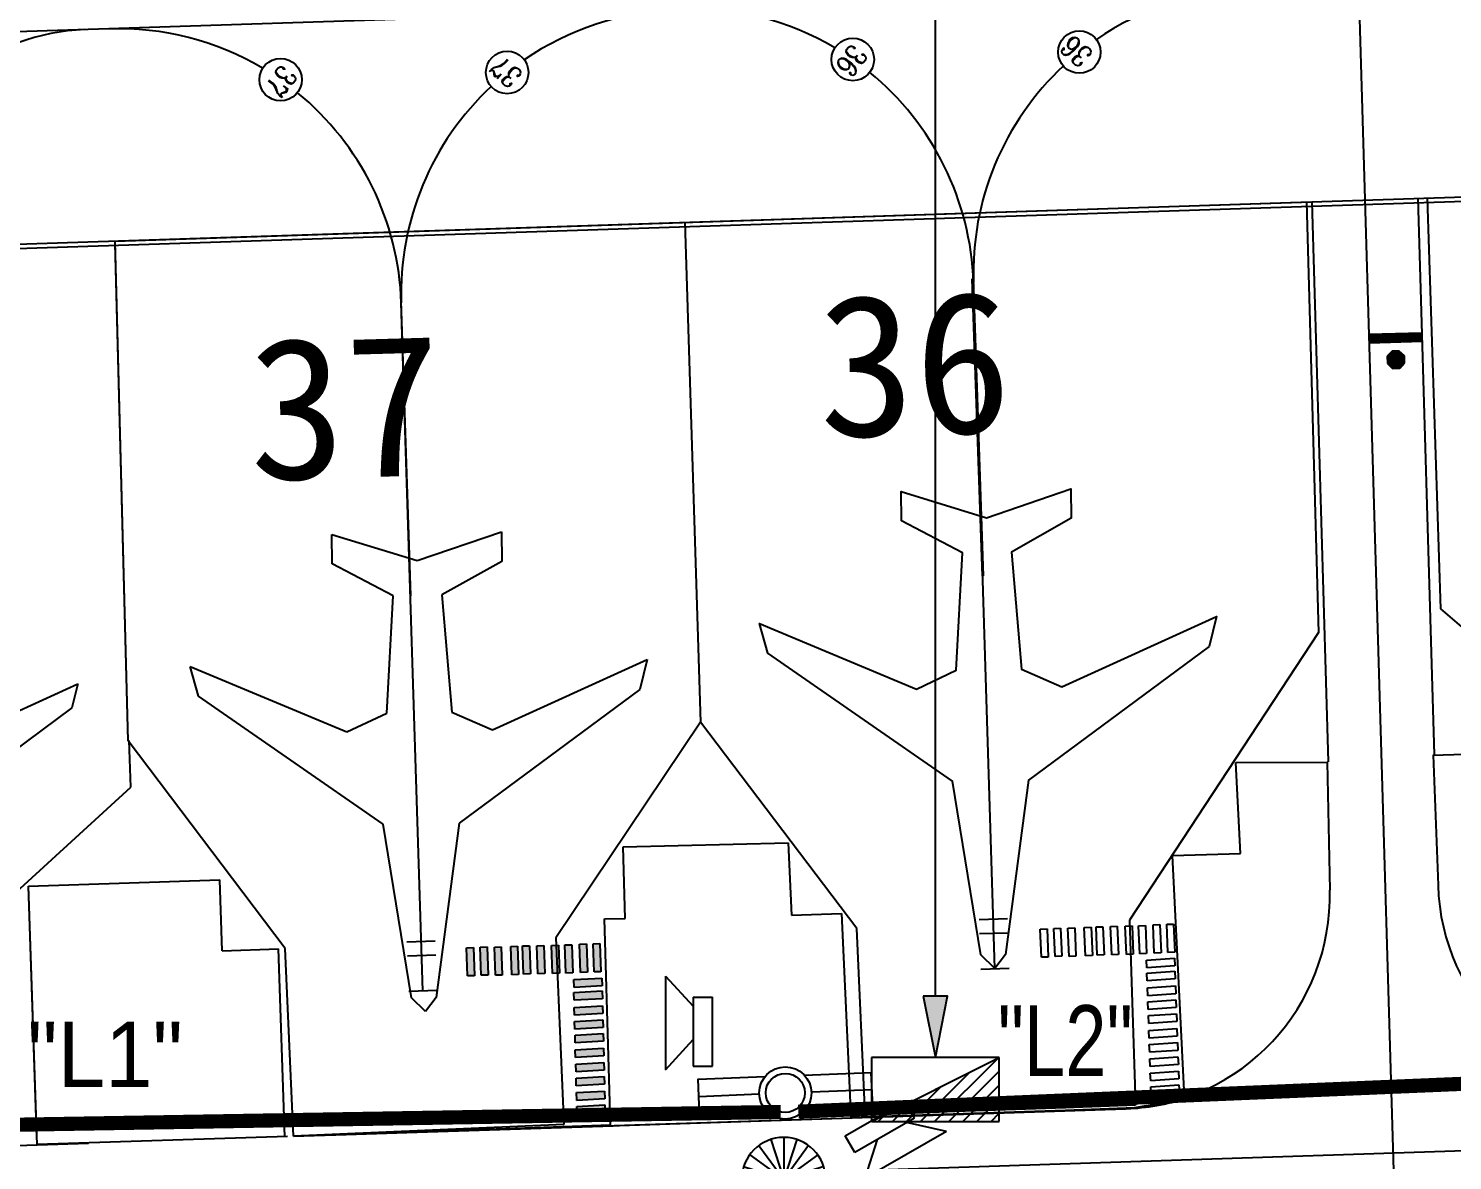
# Model space of a CAD drawing. Extents: x 71210 to 87171, y -11349 to 219.
# Drawn here: x 75460 to 76465, y -4717 to -3918 of the extents above; entities that cross this region are included whole.
import ezdxf

# ---------------------------------------------------------------- set-up
doc = ezdxf.new("R2010")
doc.units = 0
doc.linetypes.add('HIDDEN', pattern=[9.525, 6.35, -3.175])
for name, color, linetype in [('L-燈具圖', 7, 'Continuous'), ('建築', 7, 'Continuous'), ('文字', 6, 'Continuous'), ('既設管線', 1, 'HIDDEN'), ('電氣設備', 161, 'Continuous')]:
    doc.layers.add(name, color=color, linetype=linetype)
doc.styles.add('AE', font='romans.shx', dxfattribs={"bigfont": 'chineset.shx'})
doc.styles.add('TC_T1', font='romanc.shx', dxfattribs={"width": 0.8, "bigfont": '@chineset.shx'})
doc.styles.add('新細明體', font='')
doc.styles.add('細明體', font='')
doc.styles.get('新細明體').set_extended_font_data('新細明體')
doc.styles.get('細明體').set_extended_font_data('細明體')

# ---------------------------------------------------------------- blocks, each defined once
blk = doc.blocks.new('GN02D2D')
at = {"color": 0, "linetype": 'ByBlock'}
for p, q in [((-300, 0), (300, 300)), ((-300, 300), (-300, 0)), ((300, 300), (-300, 300)), ((-3.4, 0), (293.2, 296.6)), ((300, 0), (300, 300)), ((-69.7, 0), (160.6, 230.3)), ((62.9, 0), (300, 237.1)), ((-136, 0), (28, 164)), ((129.2, 0), (300, 170.8)), ((-202.3, 0), (-104.6, 97.7)), ((195.5, 0), (300, 104.5)), ((-300, 0), (300, 0)), ((-268.6, 0), (-237.1, 31.4)), ((261.8, 0), (300, 38.2))]:
    blk.add_line(p, q, dxfattribs=at)
blk.add_point((0, 150), dxfattribs=at)
at = {"color": 0, "linetype": 'ByBlock', "style": 'AE', "flags": 1}
blk.add_attdef('KENCAD', (0, 0), '', height=1, dxfattribs=at)
blk = doc.blocks.new('L-10M高桅桿A')
at = {"layer": 'L-燈具圖', "color": 3}
for p, q in [((-6.1, 0), (-1.84, 0)), ((1.84, 0), (6.1, 0))]:
    blk.add_line(p, q, dxfattribs=at)
at = {"layer": 'L-燈具圖', "color": 3, "elevation": 0}
for points in [[(-1.39, -1.21), (-6.1, -1.21), (-6.1, 1.21), (-1.39, 1.21)], [(1.39, 1.21), (6.1, 1.21), (6.1, -1.21), (1.39, -1.21)]]:
    blk.add_lwpolyline(points, dxfattribs=at)
at = {"layer": 'L-燈具圖', "color": 3}
for radius in [1.84, 1.38]:
    blk.add_circle((0, 0), radius, dxfattribs=at)
blk = doc.blocks.new('L-防水號角喇叭')
at = {"layer": 'L-燈具圖', "color": 6, "ltscale": 1000}
for p, q in [((-19.4, 39.2), (0, 17.9)), ((-19.4, 39.2), (-19.4, -27.1)), ((0, 24.3), (0, -24.3)), ((0, 24.3), (13.6, 24.3)), ((13.6, -24.3), (13.6, 24.3)), ((-19.4, -27.1), (0, -5.7)), ((0, -24.3), (13.6, -24.3))]:
    blk.add_line(p, q, dxfattribs=at)
blk = doc.blocks.new('L-雷雨警示燈')
at = {"layer": 'L-燈具圖', "color": 87, "ltscale": 1000}
for p in [(-17.5, 24), (-9.2, 28.3), (0, 29.7), (9.2, 28.3), (17.5, 24), (-24, 17.5), (24, 17.5), (-28.3, 9.2), (-17.5, -24), (-9.2, -28.3), (28.3, 9.2), (0, -29.7), (9.2, -28.3), (28.3, -9.2), (-29.7, 0), (-28.3, -9.2), (-24, -17.5), (17.5, -24), (24, -17.5), (29.7, 0)]:
    blk.add_line(p, (0, 0), dxfattribs=at)
blk.add_circle((0, 0), 29.7, dxfattribs=at)

msp = doc.modelspace()

# ---------------------------------------------------------------- hatches: boundary and pattern name
at = {"layer": '建築', "ltscale": 1000}
h = msp.add_hatch(color=256, dxfattribs=at)
h.paths.add_polyline_path([(76452.1, -4038.1), (76452.1, -4038), (76447.1, -4038.2), (76447.1, -4038.2)])
h.paths.add_polyline_path([(76452.1, -4038.1), (76452.1, -4038.1), (76447.1, -4038.2), (76447.1, -4038.3)])
h = msp.add_hatch(color=256, dxfattribs=at)
h.paths.add_polyline_path([(76464.1, -4037.7), (76464.1, -4037.6), (76459.1, -4037.8), (76459.1, -4037.8)])
h.paths.add_polyline_path([(76464.1, -4037.7), (76464.1, -4037.7), (76459.1, -4037.8), (76459.1, -4037.9)])
h = msp.add_hatch(color=256, dxfattribs=at)
h.dxf.hatch_style = 1
h.paths.add_polyline_path([(76422.5, -4158.3), (76427.5, -4158.1), (76430.9, -4154.5), (76430.8, -4149.5), (76427.1, -4146.1), (76422.2, -4146.2), (76418.7, -4149.8), (76418.9, -4154.8)])
h = msp.add_hatch(color=256, dxfattribs=at)
h.paths.add_polyline_path([(75769.7, -4587), (75774.5, -4586.9), (75773.8, -4567), (75769, -4567.2)])
h.paths.add_polyline_path([(75779.3, -4586.6), (75784.1, -4586.4), (75783.4, -4566.5), (75778.6, -4566.7)])
h.paths.add_polyline_path([(75789.3, -4586.6), (75794.1, -4586.4), (75793.4, -4566.5), (75788.6, -4566.7)])
h.paths.add_polyline_path([(75800.9, -4586.2), (75805.7, -4586), (75805, -4566.1), (75800.2, -4566.3)])
h.paths.add_polyline_path([(75813.3, -4565.8), (75808.5, -4565.9), (75809.2, -4585.8), (75814, -4585.6)])
h.paths.add_polyline_path([(75823.4, -4565.5), (75818.6, -4565.7), (75819.3, -4585.6), (75824.1, -4585.4)])
h.paths.add_polyline_path([(75829.7, -4585.4), (75833, -4585.3), (75832.1, -4565.4), (75829, -4565.5)])
h.paths.add_polyline_path([(75839.1, -4585.1), (75843.9, -4584.9), (75843.2, -4565), (75838.4, -4565.2)])
h.paths.add_polyline_path([(75849.4, -4584.6), (75854.2, -4584.4), (75853.5, -4564.5), (75848.7, -4564.7)])
h.paths.add_polyline_path([(75859, -4584.2), (75863.8, -4584.1), (75863.1, -4564.2), (75858.3, -4564.3)])
h.paths.add_polyline_path([(75844.6, -4589.6), (75844.8, -4595.1), (75864.6, -4594), (75864.4, -4588.5)])
h.paths.add_polyline_path([(75864.8, -4603.1), (75864.6, -4597.6), (75844.7, -4598.8), (75844.9, -4604.2)])
h.paths.add_polyline_path([(75865, -4613.5), (75864.8, -4608.1), (75845, -4609.2), (75845.2, -4614.7)])
h.paths.add_polyline_path([(75865.3, -4623.4), (75865.1, -4617.9), (75845.2, -4619.1), (75845.4, -4624.5)])
h.paths.add_polyline_path([(75845.5, -4628.8), (75845.7, -4634.2), (75865.5, -4633.1), (75865.3, -4627.6)])
h.paths.add_polyline_path([(75845.7, -4639.2), (75845.9, -4644.6), (75865.8, -4643.5), (75865.6, -4638)])
h.paths.add_polyline_path([(75846, -4649.2), (75846.2, -4654.7), (75866, -4653.5), (75865.8, -4648.1)])
h.paths.add_polyline_path([(75866.2, -4663.5), (75866, -4658.1), (75846.2, -4659.2), (75846.4, -4664.7)])
h.paths.add_polyline_path([(75846.5, -4669.4), (75846.7, -4674.9), (75866.5, -4673.7), (75866.3, -4668.3)])
h.paths.add_polyline_path([(75866.7, -4683.4), (75866.5, -4678), (75846.7, -4679.1), (75846.9, -4684.6)])
at = {"layer": '文字'}
h = msp.add_hatch(color=256, dxfattribs=at)
h.dxf.hatch_style = 1
h.paths.add_polyline_path([(76108.3, -4601.4), (76099.8, -4601.4), (76099.8, -4644.7)])
h.paths.add_polyline_path([(76099.8, -4601.4), (76091.3, -4601.4), (76099.8, -4644.7)])

# ---------------------------------------------------------------- linework, layer by layer
at = {"elevation": -12.7}
msp.add_lwpolyline([(76141.8, -4581.9), (76132, -4572.2), (76111.9, -4449.7), (75981.5, -4359.3), (75975.6, -4338.4), (76086.4, -4384.6), (76114.5, -4371.2), (76118.9, -4288.4), (76076, -4266), (76075.7, -4245.2), (76135.8, -4263.7), (76195.4, -4243.3), (76195.7, -4264.1), (76153.5, -4287.9), (76160.5, -4370.5), (76189, -4383), (76298.3, -4333.4), (76293, -4354.5), (76165.5, -4448.9), (76149.2, -4571.9)], close=True, dxfattribs=at)
at = {"layer": '建築', "ltscale": 1000}
for p, q in [((76375.4, -3103.2, -12.7), (76447, -5541.1, -12.7)), ((75151.7, -3930.5, -12.7), (78981.4, -3804.8, -12.7)), ((75166.8, -4080.1, -12.7), (78931.8, -3956.5, -12.7)), ((75166.9, -4083.1, -12.7), (78931.9, -3959.5, -12.7)), ((76440.4, -4038.3, -12.7), (76451.9, -4431.1, -12.7)), ((76456.6, -4328.1, -12.7), (76447.1, -4038.1, -12.7)), ((75520.9, -4068.6, -12.7), (76364.7, -4040.9, -12.7)), ((76361.8, -4041.1, -12.7), (76370.1, -4344.8, -12.7)), ((76365.4, -4040.8, -12.7), (76377, -4436, -12.7)), ((75922.9, -4055.4, -12.7), (75934, -4408, -12.7)), ((75530.1, -4421.2, -12.7), (75520.9, -4068.6, -12.7)), ((75530.1, -4421.2, -12.7), (75520.9, -4070.2, -12.7)), ((75530.1, -4421.2, -12.7), (75520.9, -4070.2, -12.7)), ((75530.1, -4421.2, -12.7), (75520.9, -4070.2, -12.7)), ((76133, -4304.9, -12.7), (76125.8, -4095.1, -12.7)), ((76133.7, -4304.7, -12.7), (76126.6, -4095, -12.7)), ((76141.8, -4581.9, -12.7), (76126.6, -4095, -12.7)), ((75729.6, -4318.9, -12.7), (75722.9, -4110.6, -12.7)), ((75738.1, -4597.5, -12.7), (75722.9, -4112, -12.7)), ((76443.2, -4133.4, -12.7), (76405.7, -4134.5, -12.7)), ((76443.2, -4133.9, -12.7), (76405.7, -4135, -12.7)), ((76443.2, -4134.4, -12.7), (76405.7, -4135.5, -12.7)), ((76443.2, -4134.9, -12.7), (76405.7, -4136, -12.7)), ((76443.2, -4135.4, -12.7), (76405.8, -4136.5, -12.7)), ((76443.3, -4135.9, -12.7), (76405.8, -4137, -12.7)), ((76443.3, -4136.4, -12.7), (76405.8, -4137.5, -12.7)), ((76443.3, -4136.9, -12.7), (76405.8, -4138, -12.7)), ((76443.3, -4137.4, -12.7), (76405.8, -4138.5, -12.7)), ((76443.3, -4137.9, -12.7), (76405.8, -4139, -12.7)), ((76443.3, -4138.4, -12.7), (76405.8, -4139.5, -12.7)), ((76443.3, -4138.9, -12.7), (76405.9, -4140, -12.7)), ((76443.4, -4139.4, -12.7), (76405.9, -4140.5, -12.7)), ((76422.2, -4146.2, -12.7), (76418.7, -4149.8, -12.7)), ((76418.7, -4149.8, -12.7), (76418.9, -4154.8, -12.7)), ((76427.1, -4146.1, -12.7), (76422.2, -4146.2, -12.7)), ((76430.8, -4149.5, -12.7), (76427.1, -4146.1, -12.7)), ((76430.9, -4154.5, -12.7), (76430.8, -4149.5, -12.7)), ((76418.9, -4154.8, -12.7), (76422.5, -4158.3, -12.7)), ((76422.5, -4158.3, -12.7), (76427.5, -4158.1, -12.7)), ((76427.5, -4158.1, -12.7), (76430.9, -4154.5, -12.7)), ((75674.1, -4296.3, -12.7), (75673.8, -4275.5, -12.7)), ((75673.8, -4275.5, -12.7), (75734, -4294, -12.7)), ((75734, -4294, -12.7), (75793.6, -4273.7, -12.7)), ((75793.6, -4273.7, -12.7), (75793.9, -4294.5, -12.7)), ((75717.1, -4318.8, -12.7), (75674.1, -4296.3, -12.7)), ((75793.9, -4294.5, -12.7), (75751.6, -4318.2, -12.7)), ((75712.7, -4401.6, -12.7), (75717.1, -4318.8, -12.7)), ((75729.4, -4319.8, -12.7), (75729.4, -4317.9, -12.7)), ((75751.6, -4318.2, -12.7), (75758.6, -4400.8, -12.7)), ((76638.9, -4485.2, -12.7), (76456.6, -4328.1, -12.7)), ((76638.9, -4485.2, -12.7), (76456.6, -4328.1, -12.7)), ((76370.1, -4344.8, -12.7), (76236.9, -4547.6, -12.7)), ((75579.7, -4389.6, -12.7), (75573.8, -4368.7, -12.7)), ((75573.8, -4368.7, -12.7), (75684.5, -4414.9, -12.7)), ((75787.2, -4413.3, -12.7), (75896.4, -4363.7, -12.7)), ((75896.4, -4363.7, -12.7), (75891.2, -4384.8, -12.7)), ((75407.2, -4420.7, -12.7), (75494.6, -4381, -12.7)), ((75494.6, -4381, -12.7), (75490.4, -4397.9, -12.7)), ((75710, -4480, -12.7), (75579.7, -4389.6, -12.7)), ((75891.2, -4384.8, -12.7), (75763.7, -4479.2, -12.7)), ((75490.4, -4397.9, -12.7), (75388.4, -4473.4, -12.7)), ((75684.5, -4414.9, -12.7), (75712.7, -4401.6, -12.7)), ((75758.6, -4400.8, -12.7), (75787.2, -4413.3, -12.7)), ((75934, -4408, -12.7), (75831.9, -4560.2, -12.7)), ((76044.4, -4553.6, -12.7), (75934, -4408, -12.7)), ((75640.9, -4567.7, -12.7), (75530.1, -4421.2, -12.7)), ((75530.1, -4421.2, -12.7), (75530.1, -4421.2, -12.7)), ((75532, -4453.8, -12.7), (75530.9, -4421, -12.7)), ((76450.9, -4431.3, -12.7), (76567, -4427.5, -12.7)), ((76450.9, -4431.3, -12.7), (76567, -4427.5, -12.7)), ((76451.2, -4431.3, -12.7), (76454.6, -4523.1, -12.7)), ((76311.9, -4436.5, -12.7), (76376.3, -4436.3, -12.7)), ((76315.1, -4500.6, -12.7), (76311.9, -4436.5, -12.7)), ((76376.3, -4436.2, -12.7), (76378.2, -4526.6, -12.7)), ((76376.3, -4436.3, -12.7), (76376.3, -4436.3, -12.7)), ((75430.2, -4546.7, -12.7), (75532, -4453.8, -12.7)), ((75730.1, -4602.5, -12.7), (75710, -4480, -12.7)), ((75763.7, -4479.2, -12.7), (75747.4, -4602.3, -12.7)), ((75879.5, -4496, -12.7), (75995.9, -4493.2, -12.7)), ((75880.9, -4546.5, -12.7), (75879.5, -4496, -12.7)), ((75995.9, -4493.2, -12.7), (75998.3, -4544.2, -12.7)), ((76267.2, -4502.1, -12.7), (76315.1, -4500.6, -12.7)), ((76275.6, -4672.6, -12.7), (76267.2, -4502.1, -12.7)), ((75459.8, -4523.7, -12.7), (75594.7, -4519.3, -12.7)), ((75596.4, -4569.3, -12.7), (75594.7, -4519.3, -12.7)), ((75465.6, -4701.2, -12.7), (75459.8, -4523.7, -12.7)), ((75465.8, -4706.3, -12.7), (75459.8, -4523.7, -12.7)), ((75866.3, -4546.8, -12.7), (75880.9, -4546.5, -12.7)), ((75870.6, -4692.2, -12.7), (75866.3, -4546.8, -12.7)), ((75998.3, -4544.2, -12.7), (76033.6, -4542.9, -12.7)), ((76033.6, -4542.9, -12.7), (76040.1, -4686.8, -12.7)), ((76130.7, -4547.2, -12.7), (76150.7, -4546.6, -12.7)), ((76213.3, -4552.5, -12.7), (76218.1, -4552.3, -12.7)), ((76214.1, -4572.4, -12.7), (76213.3, -4552.5, -12.7)), ((76218.1, -4552.3, -12.7), (76218.9, -4572.2, -12.7)), ((76223.4, -4552.2, -12.7), (76228.2, -4552, -12.7)), ((76224.3, -4572.1, -12.7), (76223.4, -4552.2, -12.7)), ((76228.2, -4552, -12.7), (76229.1, -4571.9, -12.7)), ((76233.8, -4552, -12.7), (76238.6, -4551.7, -12.7)), ((76234.6, -4571.8, -12.7), (76233.8, -4552, -12.7)), ((76236.9, -4547.6, -12.7), (76241.1, -4678.3, -12.7)), ((76238.6, -4551.7, -12.7), (76239.4, -4571.6, -12.7)), ((76243.2, -4551.6, -12.7), (76248, -4551.4, -12.7)), ((76244, -4571.4, -12.7), (76243.2, -4551.6, -12.7)), ((76248, -4551.4, -12.7), (76248.8, -4571.2, -12.7)), ((76253.5, -4551, -12.7), (76258.3, -4550.8, -12.7)), ((76254.3, -4570.9, -12.7), (76253.5, -4551, -12.7)), ((76258.3, -4550.8, -12.7), (76259.1, -4570.7, -12.7)), ((76263.1, -4550.6, -12.7), (76267.9, -4550.4, -12.7)), ((76263.9, -4570.4, -12.7), (76263.1, -4550.6, -12.7)), ((76267.9, -4550.4, -12.7), (76268.7, -4570.2, -12.7)), ((75726.9, -4562.9, -12.7), (75746.9, -4562.2, -12.7)), ((75726.9, -4562.9, -12.7), (75746.9, -4562.2, -12.7)), ((75726.9, -4562.9, -12.7), (75746.9, -4562.2, -12.7)), ((75726.9, -4562.9, -12.7), (75746.9, -4562.2, -12.7)), ((75831.9, -4560.2, -12.7), (75837.6, -4691.9, -12.7)), ((76050.2, -4684.9, -12.7), (76044.4, -4553.6, -12.7)), ((76131, -4557.2, -12.7), (76151, -4556.6, -12.7)), ((76173.8, -4554, -12.7), (76178.6, -4553.8, -12.7)), ((76174.6, -4573.9, -12.7), (76173.8, -4554, -12.7)), ((76178.6, -4553.8, -12.7), (76179.4, -4573.7, -12.7)), ((76183.4, -4553.5, -12.7), (76188.2, -4553.3, -12.7)), ((76184.3, -4573.4, -12.7), (76183.4, -4553.5, -12.7)), ((76188.2, -4553.3, -12.7), (76189.1, -4573.2, -12.7)), ((76193.4, -4553.4, -12.7), (76198.2, -4553.2, -12.7)), ((76194.2, -4573.3, -12.7), (76193.4, -4553.4, -12.7)), ((76198.2, -4553.2, -12.7), (76199, -4573.1, -12.7)), ((76204.9, -4552.9, -12.7), (76209.7, -4552.7, -12.7)), ((76205.8, -4572.8, -12.7), (76204.9, -4552.9, -12.7)), ((76209.7, -4552.7, -12.7), (76210.6, -4572.6, -12.7)), ((75596.4, -4569.3, -12.7), (75636.3, -4568, -12.7)), ((75640.7, -4700.6, -12.7), (75636.3, -4568, -12.7)), ((75646.7, -4700.1, -12.7), (75640.9, -4567.7, -12.7)), ((75727.3, -4572.9, -12.7), (75747.3, -4572.2, -12.7)), ((75727.3, -4572.9, -12.7), (75747.3, -4572.2, -12.7)), ((75727.3, -4572.9, -12.7), (75747.3, -4572.2, -12.7)), ((75727.3, -4572.9, -12.7), (75747.3, -4572.2, -12.7)), ((75769, -4567.2, -12.7), (75773.8, -4567, -12.7)), ((75769, -4567.2, -12.7), (75773.8, -4567, -12.7)), ((75769, -4567.2, -12.7), (75773.8, -4567, -12.7)), ((75769, -4567.2, -12.7), (75773.8, -4567, -12.7)), ((75769.7, -4587, -12.7), (75769, -4567.2, -12.7)), ((75769.7, -4587, -12.7), (75769, -4567.2, -12.7)), ((75769.7, -4587, -12.7), (75769, -4567.2, -12.7)), ((75769.7, -4587, -12.7), (75769, -4567.2, -12.7)), ((75773.8, -4567, -12.7), (75774.5, -4586.9, -12.7)), ((75773.8, -4567, -12.7), (75774.5, -4586.9, -12.7)), ((75773.8, -4567, -12.7), (75774.5, -4586.9, -12.7)), ((75773.8, -4567, -12.7), (75774.5, -4586.9, -12.7)), ((75778.6, -4566.7, -12.7), (75783.4, -4566.5, -12.7)), ((75778.6, -4566.7, -12.7), (75783.4, -4566.5, -12.7)), ((75778.6, -4566.7, -12.7), (75783.4, -4566.5, -12.7)), ((75778.6, -4566.7, -12.7), (75783.4, -4566.5, -12.7)), ((75779.3, -4586.6, -12.7), (75778.6, -4566.7, -12.7)), ((75779.3, -4586.6, -12.7), (75778.6, -4566.7, -12.7)), ((75779.3, -4586.6, -12.7), (75778.6, -4566.7, -12.7)), ((75779.3, -4586.6, -12.7), (75778.6, -4566.7, -12.7)), ((75783.4, -4566.5, -12.7), (75784.1, -4586.4, -12.7)), ((75783.4, -4566.5, -12.7), (75784.1, -4586.4, -12.7)), ((75783.4, -4566.5, -12.7), (75784.1, -4586.4, -12.7)), ((75783.4, -4566.5, -12.7), (75784.1, -4586.4, -12.7)), ((75788.6, -4566.7, -12.7), (75793.4, -4566.5, -12.7)), ((75788.6, -4566.7, -12.7), (75793.4, -4566.5, -12.7)), ((75788.6, -4566.7, -12.7), (75793.4, -4566.5, -12.7)), ((75788.6, -4566.7, -12.7), (75793.4, -4566.5, -12.7)), ((75789.3, -4586.6, -12.7), (75788.6, -4566.7, -12.7)), ((75789.3, -4586.6, -12.7), (75788.6, -4566.7, -12.7)), ((75789.3, -4586.6, -12.7), (75788.6, -4566.7, -12.7)), ((75789.3, -4586.6, -12.7), (75788.6, -4566.7, -12.7)), ((75793.4, -4566.5, -12.7), (75794.1, -4586.4, -12.7)), ((75793.4, -4566.5, -12.7), (75794.1, -4586.4, -12.7)), ((75793.4, -4566.5, -12.7), (75794.1, -4586.4, -12.7)), ((75793.4, -4566.5, -12.7), (75794.1, -4586.4, -12.7)), ((75800.2, -4566.3, -12.7), (75805, -4566.1, -12.7)), ((75800.2, -4566.3, -12.7), (75805, -4566.1, -12.7)), ((75800.2, -4566.3, -12.7), (75805, -4566.1, -12.7)), ((75800.2, -4566.3, -12.7), (75805, -4566.1, -12.7)), ((75800.9, -4586.2, -12.7), (75800.2, -4566.3, -12.7)), ((75800.9, -4586.2, -12.7), (75800.2, -4566.3, -12.7)), ((75800.9, -4586.2, -12.7), (75800.2, -4566.3, -12.7)), ((75800.9, -4586.2, -12.7), (75800.2, -4566.3, -12.7)), ((75805, -4566.1, -12.7), (75805.7, -4586, -12.7)), ((75805, -4566.1, -12.7), (75805.7, -4586, -12.7)), ((75805, -4566.1, -12.7), (75805.7, -4586, -12.7)), ((75805, -4566.1, -12.7), (75805.7, -4586, -12.7)), ((75808.5, -4565.9, -12.7), (75813.3, -4565.8, -12.7)), ((75808.5, -4565.9, -12.7), (75813.3, -4565.8, -12.7)), ((75808.5, -4565.9, -12.7), (75813.3, -4565.8, -12.7)), ((75808.5, -4565.9, -12.7), (75813.3, -4565.8, -12.7)), ((75809.2, -4585.8, -12.7), (75808.5, -4565.9, -12.7)), ((75809.2, -4585.8, -12.7), (75808.5, -4565.9, -12.7)), ((75809.2, -4585.8, -12.7), (75808.5, -4565.9, -12.7)), ((75809.2, -4585.8, -12.7), (75808.5, -4565.9, -12.7)), ((75813.3, -4565.8, -12.7), (75814, -4585.6, -12.7)), ((75813.3, -4565.8, -12.7), (75814, -4585.6, -12.7)), ((75813.3, -4565.8, -12.7), (75814, -4585.6, -12.7)), ((75813.3, -4565.8, -12.7), (75814, -4585.6, -12.7)), ((75818.6, -4565.7, -12.7), (75823.4, -4565.5, -12.7)), ((75818.6, -4565.7, -12.7), (75823.4, -4565.5, -12.7)), ((75818.6, -4565.7, -12.7), (75823.4, -4565.5, -12.7)), ((75818.6, -4565.7, -12.7), (75823.4, -4565.5, -12.7)), ((75819.3, -4585.6, -12.7), (75818.6, -4565.7, -12.7)), ((75819.3, -4585.6, -12.7), (75818.6, -4565.7, -12.7)), ((75819.3, -4585.6, -12.7), (75818.6, -4565.7, -12.7)), ((75819.3, -4585.6, -12.7), (75818.6, -4565.7, -12.7)), ((75823.4, -4565.5, -12.7), (75824.1, -4585.4, -12.7)), ((75823.4, -4565.5, -12.7), (75824.1, -4585.4, -12.7)), ((75823.4, -4565.5, -12.7), (75824.1, -4585.4, -12.7)), ((75823.4, -4565.5, -12.7), (75824.1, -4585.4, -12.7)), ((75829, -4565.5, -12.7), (75833.8, -4565.4, -12.7)), ((75829, -4565.5, -12.7), (75833.8, -4565.4, -12.7)), ((75829, -4565.5, -12.7), (75833.8, -4565.4, -12.7)), ((75829, -4565.5, -12.7), (75833.8, -4565.4, -12.7)), ((75829.7, -4585.4, -12.7), (75829, -4565.5, -12.7)), ((75829.7, -4585.4, -12.7), (75829, -4565.5, -12.7)), ((75829.7, -4585.4, -12.7), (75829, -4565.5, -12.7)), ((75829.7, -4585.4, -12.7), (75829, -4565.5, -12.7)), ((75833.8, -4565.4, -12.7), (75834.5, -4585.2, -12.7)), ((75833.8, -4565.4, -12.7), (75834.5, -4585.2, -12.7)), ((75833.8, -4565.4, -12.7), (75834.5, -4585.2, -12.7)), ((75833.8, -4565.4, -12.7), (75834.5, -4585.2, -12.7)), ((75838.4, -4565.2, -12.7), (75843.2, -4565, -12.7)), ((75838.4, -4565.2, -12.7), (75843.2, -4565, -12.7)), ((75838.4, -4565.2, -12.7), (75843.2, -4565, -12.7)), ((75838.4, -4565.2, -12.7), (75843.2, -4565, -12.7)), ((75839.1, -4585.1, -12.7), (75838.4, -4565.2, -12.7)), ((75839.1, -4585.1, -12.7), (75838.4, -4565.2, -12.7)), ((75839.1, -4585.1, -12.7), (75838.4, -4565.2, -12.7)), ((75839.1, -4585.1, -12.7), (75838.4, -4565.2, -12.7)), ((75843.2, -4565, -12.7), (75843.9, -4584.9, -12.7)), ((75843.2, -4565, -12.7), (75843.9, -4584.9, -12.7)), ((75843.2, -4565, -12.7), (75843.9, -4584.9, -12.7)), ((75843.2, -4565, -12.7), (75843.9, -4584.9, -12.7)), ((75848.7, -4564.7, -12.7), (75853.5, -4564.5, -12.7)), ((75848.7, -4564.7, -12.7), (75853.5, -4564.5, -12.7)), ((75848.7, -4564.7, -12.7), (75853.5, -4564.5, -12.7)), ((75848.7, -4564.7, -12.7), (75853.5, -4564.5, -12.7)), ((75849.4, -4584.6, -12.7), (75848.7, -4564.7, -12.7)), ((75849.4, -4584.6, -12.7), (75848.7, -4564.7, -12.7)), ((75849.4, -4584.6, -12.7), (75848.7, -4564.7, -12.7)), ((75849.4, -4584.6, -12.7), (75848.7, -4564.7, -12.7)), ((75853.5, -4564.5, -12.7), (75854.2, -4584.4, -12.7)), ((75853.5, -4564.5, -12.7), (75854.2, -4584.4, -12.7)), ((75853.5, -4564.5, -12.7), (75854.2, -4584.4, -12.7)), ((75853.5, -4564.5, -12.7), (75854.2, -4584.4, -12.7)), ((75858.3, -4564.3, -12.7), (75863.1, -4564.2, -12.7)), ((75858.3, -4564.3, -12.7), (75863.1, -4564.2, -12.7)), ((75858.3, -4564.3, -12.7), (75863.1, -4564.2, -12.7)), ((75858.3, -4564.3, -12.7), (75863.1, -4564.2, -12.7)), ((75859, -4584.2, -12.7), (75858.3, -4564.3, -12.7)), ((75859, -4584.2, -12.7), (75858.3, -4564.3, -12.7)), ((75859, -4584.2, -12.7), (75858.3, -4564.3, -12.7)), ((75859, -4584.2, -12.7), (75858.3, -4564.3, -12.7)), ((75863.1, -4564.2, -12.7), (75863.8, -4584.1, -12.7)), ((75863.1, -4564.2, -12.7), (75863.8, -4584.1, -12.7)), ((75863.1, -4564.2, -12.7), (75863.8, -4584.1, -12.7)), ((75863.1, -4564.2, -12.7), (75863.8, -4584.1, -12.7)), ((76210.6, -4572.6, -12.7), (76205.8, -4572.8, -12.7)), ((76218.9, -4572.2, -12.7), (76214.1, -4572.4, -12.7)), ((76229.1, -4571.9, -12.7), (76224.3, -4572.1, -12.7)), ((76239.4, -4571.6, -12.7), (76234.6, -4571.8, -12.7)), ((76248.8, -4571.2, -12.7), (76244, -4571.4, -12.7)), ((76259.1, -4570.7, -12.7), (76254.3, -4570.9, -12.7)), ((76268.7, -4570.2, -12.7), (76263.9, -4570.4, -12.7)), ((76131.8, -4582.2, -12.7), (76151.8, -4581.6, -12.7)), ((76179.4, -4573.7, -12.7), (76174.6, -4573.9, -12.7)), ((76189.1, -4573.2, -12.7), (76184.3, -4573.4, -12.7)), ((76199, -4573.1, -12.7), (76194.2, -4573.3, -12.7)), ((76248.8, -4575.9, -12.7), (76268.6, -4574.6, -12.7)), ((76249, -4581.4, -12.7), (76248.8, -4575.9, -12.7)), ((76268.9, -4580, -12.7), (76249, -4581.4, -12.7)), ((76268.6, -4574.6, -12.7), (76268.9, -4580, -12.7)), ((75774.5, -4586.9, -12.7), (75769.7, -4587, -12.7)), ((75774.5, -4586.9, -12.7), (75769.7, -4587, -12.7)), ((75774.5, -4586.9, -12.7), (75769.7, -4587, -12.7)), ((75774.5, -4586.9, -12.7), (75769.7, -4587, -12.7)), ((75784.1, -4586.4, -12.7), (75779.3, -4586.6, -12.7)), ((75784.1, -4586.4, -12.7), (75779.3, -4586.6, -12.7)), ((75784.1, -4586.4, -12.7), (75779.3, -4586.6, -12.7)), ((75784.1, -4586.4, -12.7), (75779.3, -4586.6, -12.7)), ((75794.1, -4586.4, -12.7), (75789.3, -4586.6, -12.7)), ((75794.1, -4586.4, -12.7), (75789.3, -4586.6, -12.7)), ((75794.1, -4586.4, -12.7), (75789.3, -4586.6, -12.7)), ((75794.1, -4586.4, -12.7), (75789.3, -4586.6, -12.7)), ((75805.7, -4586, -12.7), (75800.9, -4586.2, -12.7)), ((75805.7, -4586, -12.7), (75800.9, -4586.2, -12.7)), ((75805.7, -4586, -12.7), (75800.9, -4586.2, -12.7)), ((75805.7, -4586, -12.7), (75800.9, -4586.2, -12.7)), ((75814, -4585.6, -12.7), (75809.2, -4585.8, -12.7)), ((75814, -4585.6, -12.7), (75809.2, -4585.8, -12.7)), ((75814, -4585.6, -12.7), (75809.2, -4585.8, -12.7)), ((75814, -4585.6, -12.7), (75809.2, -4585.8, -12.7)), ((75824.1, -4585.4, -12.7), (75819.3, -4585.6, -12.7)), ((75824.1, -4585.4, -12.7), (75819.3, -4585.6, -12.7)), ((75824.1, -4585.4, -12.7), (75819.3, -4585.6, -12.7)), ((75824.1, -4585.4, -12.7), (75819.3, -4585.6, -12.7)), ((75834.5, -4585.2, -12.7), (75829.7, -4585.4, -12.7)), ((75834.5, -4585.2, -12.7), (75829.7, -4585.4, -12.7)), ((75834.5, -4585.2, -12.7), (75829.7, -4585.4, -12.7)), ((75834.5, -4585.2, -12.7), (75829.7, -4585.4, -12.7)), ((75843.9, -4584.9, -12.7), (75839.1, -4585.1, -12.7)), ((75843.9, -4584.9, -12.7), (75839.1, -4585.1, -12.7)), ((75843.9, -4584.9, -12.7), (75839.1, -4585.1, -12.7)), ((75843.9, -4584.9, -12.7), (75839.1, -4585.1, -12.7)), ((75844.6, -4589.6, -12.7), (75864.4, -4588.5, -12.7)), ((75844.6, -4589.6, -12.7), (75864.4, -4588.5, -12.7)), ((75844.6, -4589.6, -12.7), (75864.4, -4588.5, -12.7)), ((75844.6, -4589.6, -12.7), (75864.4, -4588.5, -12.7)), ((75844.8, -4595.1, -12.7), (75844.6, -4589.6, -12.7)), ((75844.8, -4595.1, -12.7), (75844.6, -4589.6, -12.7)), ((75844.8, -4595.1, -12.7), (75844.6, -4589.6, -12.7)), ((75844.8, -4595.1, -12.7), (75844.6, -4589.6, -12.7)), ((75854.2, -4584.4, -12.7), (75849.4, -4584.6, -12.7)), ((75854.2, -4584.4, -12.7), (75849.4, -4584.6, -12.7)), ((75854.2, -4584.4, -12.7), (75849.4, -4584.6, -12.7)), ((75854.2, -4584.4, -12.7), (75849.4, -4584.6, -12.7)), ((75863.8, -4584.1, -12.7), (75859, -4584.2, -12.7)), ((75863.8, -4584.1, -12.7), (75859, -4584.2, -12.7)), ((75863.8, -4584.1, -12.7), (75859, -4584.2, -12.7)), ((75863.8, -4584.1, -12.7), (75859, -4584.2, -12.7)), ((75864.4, -4588.5, -12.7), (75864.6, -4594, -12.7)), ((75864.4, -4588.5, -12.7), (75864.6, -4594, -12.7)), ((75864.4, -4588.5, -12.7), (75864.6, -4594, -12.7)), ((75864.4, -4588.5, -12.7), (75864.6, -4594, -12.7)), ((76249, -4585.1, -12.7), (76268.8, -4583.7, -12.7)), ((76249.3, -4590.5, -12.7), (76249, -4585.1, -12.7)), ((76269.1, -4589.2, -12.7), (76249.3, -4590.5, -12.7)), ((76268.8, -4583.7, -12.7), (76269.1, -4589.2, -12.7)), ((75728.1, -4597.8, -12.7), (75748.1, -4597.2, -12.7)), ((75728.1, -4597.8, -12.7), (75748.1, -4597.2, -12.7)), ((75728.1, -4597.8, -12.7), (75748.1, -4597.2, -12.7)), ((75728.1, -4597.8, -12.7), (75748.1, -4597.2, -12.7)), ((75740, -4612.2, -12.7), (75730.1, -4602.5, -12.7)), ((75747.4, -4602.3, -12.7), (75740, -4612.2, -12.7)), ((75844.7, -4598.8, -12.7), (75864.6, -4597.6, -12.7)), ((75844.7, -4598.8, -12.7), (75864.6, -4597.6, -12.7)), ((75844.7, -4598.8, -12.7), (75864.6, -4597.6, -12.7)), ((75844.7, -4598.8, -12.7), (75864.6, -4597.6, -12.7)), ((75844.9, -4604.2, -12.7), (75844.7, -4598.8, -12.7)), ((75844.9, -4604.2, -12.7), (75844.7, -4598.8, -12.7)), ((75844.9, -4604.2, -12.7), (75844.7, -4598.8, -12.7)), ((75844.9, -4604.2, -12.7), (75844.7, -4598.8, -12.7)), ((75864.6, -4594, -12.7), (75844.8, -4595.1, -12.7)), ((75864.6, -4594, -12.7), (75844.8, -4595.1, -12.7)), ((75864.6, -4594, -12.7), (75844.8, -4595.1, -12.7)), ((75864.6, -4594, -12.7), (75844.8, -4595.1, -12.7)), ((75864.6, -4597.6, -12.7), (75864.8, -4603.1, -12.7)), ((75864.6, -4597.6, -12.7), (75864.8, -4603.1, -12.7)), ((75864.6, -4597.6, -12.7), (75864.8, -4603.1, -12.7)), ((75864.6, -4597.6, -12.7), (75864.8, -4603.1, -12.7)), ((76249.4, -4595.5, -12.7), (76269.2, -4594.1, -12.7)), ((76249.7, -4601, -12.7), (76249.4, -4595.5, -12.7)), ((76269.5, -4599.6, -12.7), (76249.7, -4601, -12.7)), ((76269.2, -4594.1, -12.7), (76269.5, -4599.6, -12.7)), ((75864.8, -4603.1, -12.7), (75844.9, -4604.2, -12.7)), ((75864.8, -4603.1, -12.7), (75844.9, -4604.2, -12.7)), ((75864.8, -4603.1, -12.7), (75844.9, -4604.2, -12.7)), ((75864.8, -4603.1, -12.7), (75844.9, -4604.2, -12.7)), ((75845, -4609.2, -12.7), (75864.8, -4608.1, -12.7)), ((75845, -4609.2, -12.7), (75864.8, -4608.1, -12.7)), ((75845, -4609.2, -12.7), (75864.8, -4608.1, -12.7)), ((75845, -4609.2, -12.7), (75864.8, -4608.1, -12.7)), ((75845.2, -4614.7, -12.7), (75845, -4609.2, -12.7)), ((75845.2, -4614.7, -12.7), (75845, -4609.2, -12.7)), ((75845.2, -4614.7, -12.7), (75845, -4609.2, -12.7)), ((75845.2, -4614.7, -12.7), (75845, -4609.2, -12.7)), ((75864.8, -4608.1, -12.7), (75865, -4613.5, -12.7)), ((75864.8, -4608.1, -12.7), (75865, -4613.5, -12.7)), ((75864.8, -4608.1, -12.7), (75865, -4613.5, -12.7)), ((75864.8, -4608.1, -12.7), (75865, -4613.5, -12.7)), ((76249.7, -4605.3, -12.7), (76269.6, -4604, -12.7)), ((76250, -4610.8, -12.7), (76249.7, -4605.3, -12.7)), ((76269.8, -4609.4, -12.7), (76250, -4610.8, -12.7)), ((76269.6, -4604, -12.7), (76269.8, -4609.4, -12.7)), ((75865, -4613.5, -12.7), (75845.2, -4614.7, -12.7)), ((75865, -4613.5, -12.7), (75845.2, -4614.7, -12.7)), ((75865, -4613.5, -12.7), (75845.2, -4614.7, -12.7)), ((75865, -4613.5, -12.7), (75845.2, -4614.7, -12.7)), ((75845.2, -4619.1, -12.7), (75865.1, -4617.9, -12.7)), ((75845.2, -4619.1, -12.7), (75865.1, -4617.9, -12.7)), ((75845.2, -4619.1, -12.7), (75865.1, -4617.9, -12.7)), ((75845.2, -4619.1, -12.7), (75865.1, -4617.9, -12.7)), ((75845.4, -4624.5, -12.7), (75845.2, -4619.1, -12.7)), ((75845.4, -4624.5, -12.7), (75845.2, -4619.1, -12.7)), ((75845.4, -4624.5, -12.7), (75845.2, -4619.1, -12.7)), ((75845.4, -4624.5, -12.7), (75845.2, -4619.1, -12.7)), ((75865.1, -4617.9, -12.7), (75865.3, -4623.4, -12.7)), ((75865.1, -4617.9, -12.7), (75865.3, -4623.4, -12.7)), ((75865.1, -4617.9, -12.7), (75865.3, -4623.4, -12.7)), ((75865.1, -4617.9, -12.7), (75865.3, -4623.4, -12.7)), ((76250.1, -4615, -12.7), (76269.9, -4613.7, -12.7)), ((76250.4, -4620.5, -12.7), (76250.1, -4615, -12.7)), ((76270.2, -4619.1, -12.7), (76250.4, -4620.5, -12.7)), ((76269.9, -4613.7, -12.7), (76270.2, -4619.1, -12.7)), ((75865.3, -4623.4, -12.7), (75845.4, -4624.5, -12.7)), ((75865.3, -4623.4, -12.7), (75845.4, -4624.5, -12.7)), ((75865.3, -4623.4, -12.7), (75845.4, -4624.5, -12.7)), ((75865.3, -4623.4, -12.7), (75845.4, -4624.5, -12.7)), ((75845.5, -4628.8, -12.7), (75865.3, -4627.6, -12.7)), ((75845.5, -4628.8, -12.7), (75865.3, -4627.6, -12.7)), ((75845.5, -4628.8, -12.7), (75865.3, -4627.6, -12.7)), ((75845.5, -4628.8, -12.7), (75865.3, -4627.6, -12.7)), ((75845.7, -4634.2, -12.7), (75845.5, -4628.8, -12.7)), ((75845.7, -4634.2, -12.7), (75845.5, -4628.8, -12.7)), ((75845.7, -4634.2, -12.7), (75845.5, -4628.8, -12.7)), ((75845.7, -4634.2, -12.7), (75845.5, -4628.8, -12.7)), ((75865.3, -4627.6, -12.7), (75865.5, -4633.1, -12.7)), ((75865.3, -4627.6, -12.7), (75865.5, -4633.1, -12.7)), ((75865.3, -4627.6, -12.7), (75865.5, -4633.1, -12.7)), ((75865.3, -4627.6, -12.7), (75865.5, -4633.1, -12.7)), ((76250.5, -4625.5, -12.7), (76270.3, -4624.1, -12.7)), ((76250.7, -4630.9, -12.7), (76250.5, -4625.5, -12.7)), ((76270.5, -4629.5, -12.7), (76250.7, -4630.9, -12.7)), ((76270.3, -4624.1, -12.7), (76270.5, -4629.5, -12.7)), ((74576.1, -4772.4, -12.7), (78806.8, -4633.9, -12.7)), ((75865.5, -4633.1, -12.7), (75845.7, -4634.2, -12.7)), ((75865.5, -4633.1, -12.7), (75845.7, -4634.2, -12.7)), ((75865.5, -4633.1, -12.7), (75845.7, -4634.2, -12.7)), ((75865.5, -4633.1, -12.7), (75845.7, -4634.2, -12.7)), ((75845.7, -4639.2, -12.7), (75865.6, -4638, -12.7)), ((75845.7, -4639.2, -12.7), (75865.6, -4638, -12.7)), ((75845.7, -4639.2, -12.7), (75865.6, -4638, -12.7)), ((75845.7, -4639.2, -12.7), (75865.6, -4638, -12.7)), ((75845.9, -4644.6, -12.7), (75845.7, -4639.2, -12.7)), ((75845.9, -4644.6, -12.7), (75845.7, -4639.2, -12.7)), ((75845.9, -4644.6, -12.7), (75845.7, -4639.2, -12.7)), ((75845.9, -4644.6, -12.7), (75845.7, -4639.2, -12.7)), ((75865.6, -4638, -12.7), (75865.8, -4643.5, -12.7)), ((75865.6, -4638, -12.7), (75865.8, -4643.5, -12.7)), ((75865.6, -4638, -12.7), (75865.8, -4643.5, -12.7)), ((75865.6, -4638, -12.7), (75865.8, -4643.5, -12.7)), ((76250.8, -4635.5, -12.7), (76270.6, -4634.1, -12.7)), ((76251.1, -4640.9, -12.7), (76250.8, -4635.5, -12.7)), ((76270.9, -4639.6, -12.7), (76251.1, -4640.9, -12.7)), ((76270.6, -4634.1, -12.7), (76270.9, -4639.6, -12.7)), ((75865.8, -4643.5, -12.7), (75845.9, -4644.6, -12.7)), ((75865.8, -4643.5, -12.7), (75845.9, -4644.6, -12.7)), ((75865.8, -4643.5, -12.7), (75845.9, -4644.6, -12.7)), ((75865.8, -4643.5, -12.7), (75845.9, -4644.6, -12.7)), ((75846, -4649.2, -12.7), (75865.8, -4648.1, -12.7)), ((75846, -4649.2, -12.7), (75865.8, -4648.1, -12.7)), ((75846, -4649.2, -12.7), (75865.8, -4648.1, -12.7)), ((75846, -4649.2, -12.7), (75865.8, -4648.1, -12.7)), ((75846.2, -4654.7, -12.7), (75846, -4649.2, -12.7)), ((75846.2, -4654.7, -12.7), (75846, -4649.2, -12.7)), ((75846.2, -4654.7, -12.7), (75846, -4649.2, -12.7)), ((75846.2, -4654.7, -12.7), (75846, -4649.2, -12.7)), ((75865.8, -4648.1, -12.7), (75866, -4653.5, -12.7)), ((75865.8, -4648.1, -12.7), (75866, -4653.5, -12.7)), ((75865.8, -4648.1, -12.7), (75866, -4653.5, -12.7)), ((75865.8, -4648.1, -12.7), (75866, -4653.5, -12.7)), ((76251.2, -4645.5, -12.7), (76271, -4644.1, -12.7)), ((76251.4, -4650.9, -12.7), (76251.2, -4645.5, -12.7)), ((76271.3, -4649.6, -12.7), (76251.4, -4650.9, -12.7)), ((76271, -4644.1, -12.7), (76271.3, -4649.6, -12.7)), ((75866, -4653.5, -12.7), (75846.2, -4654.7, -12.7)), ((75866, -4653.5, -12.7), (75846.2, -4654.7, -12.7)), ((75866, -4653.5, -12.7), (75846.2, -4654.7, -12.7)), ((75866, -4653.5, -12.7), (75846.2, -4654.7, -12.7)), ((75846.2, -4659.2, -12.7), (75866, -4658.1, -12.7)), ((75846.2, -4659.2, -12.7), (75866, -4658.1, -12.7)), ((75846.2, -4659.2, -12.7), (75866, -4658.1, -12.7)), ((75846.2, -4659.2, -12.7), (75866, -4658.1, -12.7)), ((75846.4, -4664.7, -12.7), (75846.2, -4659.2, -12.7)), ((75846.4, -4664.7, -12.7), (75846.2, -4659.2, -12.7)), ((75846.4, -4664.7, -12.7), (75846.2, -4659.2, -12.7)), ((75846.4, -4664.7, -12.7), (75846.2, -4659.2, -12.7)), ((75866, -4658.1, -12.7), (75866.2, -4663.5, -12.7)), ((75866, -4658.1, -12.7), (75866.2, -4663.5, -12.7)), ((75866, -4658.1, -12.7), (75866.2, -4663.5, -12.7)), ((75866, -4658.1, -12.7), (75866.2, -4663.5, -12.7)), ((76251.5, -4655.7, -12.7), (76271.4, -4654.3, -12.7)), ((76251.8, -4661.1, -12.7), (76251.5, -4655.7, -12.7)), ((76271.6, -4659.7, -12.7), (76251.8, -4661.1, -12.7)), ((76271.4, -4654.3, -12.7), (76271.6, -4659.7, -12.7)), ((75866.2, -4663.5, -12.7), (75846.4, -4664.7, -12.7)), ((75866.2, -4663.5, -12.7), (75846.4, -4664.7, -12.7)), ((75866.2, -4663.5, -12.7), (75846.4, -4664.7, -12.7)), ((75866.2, -4663.5, -12.7), (75846.4, -4664.7, -12.7)), ((75846.5, -4669.4, -12.7), (75866.3, -4668.3, -12.7)), ((75846.5, -4669.4, -12.7), (75866.3, -4668.3, -12.7)), ((75846.5, -4669.4, -12.7), (75866.3, -4668.3, -12.7)), ((75846.5, -4669.4, -12.7), (75866.3, -4668.3, -12.7)), ((75846.7, -4674.9, -12.7), (75846.5, -4669.4, -12.7)), ((75846.7, -4674.9, -12.7), (75846.5, -4669.4, -12.7)), ((75846.7, -4674.9, -12.7), (75846.5, -4669.4, -12.7)), ((75846.7, -4674.9, -12.7), (75846.5, -4669.4, -12.7)), ((75866.3, -4668.3, -12.7), (75866.5, -4673.7, -12.7)), ((75866.3, -4668.3, -12.7), (75866.5, -4673.7, -12.7)), ((75866.3, -4668.3, -12.7), (75866.5, -4673.7, -12.7)), ((75866.3, -4668.3, -12.7), (75866.5, -4673.7, -12.7)), ((76251.9, -4665.4, -12.7), (76271.7, -4664, -12.7)), ((76252.2, -4670.8, -12.7), (76251.9, -4665.4, -12.7)), ((76272, -4669.5, -12.7), (76252.2, -4670.8, -12.7)), ((76258.5, -4676.9, -12.7), (76275.6, -4672.6, -12.7)), ((76271.7, -4664, -12.7), (76272, -4669.5, -12.7)), ((75669.6, -4699.3, -12.7), (76233.9, -4680.9, -12.7)), ((75866.5, -4673.7, -12.7), (75846.7, -4674.9, -12.7)), ((75866.5, -4673.7, -12.7), (75846.7, -4674.9, -12.7)), ((75866.5, -4673.7, -12.7), (75846.7, -4674.9, -12.7)), ((75866.5, -4673.7, -12.7), (75846.7, -4674.9, -12.7)), ((75846.7, -4679.1, -12.7), (75866.5, -4678, -12.7)), ((75846.7, -4679.1, -12.7), (75866.5, -4678, -12.7)), ((75846.7, -4679.1, -12.7), (75866.5, -4678, -12.7)), ((75846.7, -4679.1, -12.7), (75866.5, -4678, -12.7)), ((75846.9, -4684.6, -12.7), (75846.7, -4679.1, -12.7)), ((75846.9, -4684.6, -12.7), (75846.7, -4679.1, -12.7)), ((75846.9, -4684.6, -12.7), (75846.7, -4679.1, -12.7)), ((75846.9, -4684.6, -12.7), (75846.7, -4679.1, -12.7)), ((75866.5, -4678, -12.7), (75866.7, -4683.4, -12.7)), ((75866.5, -4678, -12.7), (75866.7, -4683.4, -12.7)), ((75866.5, -4678, -12.7), (75866.7, -4683.4, -12.7)), ((75866.5, -4678, -12.7), (75866.7, -4683.4, -12.7)), ((76040.1, -4687.2, -12.7), (76233.9, -4680.9, -12.7)), ((76040.1, -4686.8, -12.7), (76191.7, -4681.7, -12.7)), ((76040.9, -4687.1, -12.7), (76234.6, -4680.7, -12.7)), ((76191.6, -4680.2, -12.7), (76050.2, -4684.9, -12.7)), ((76241.1, -4678.3, -12.7), (76191.6, -4680.2, -12.7)), ((76191.7, -4681.7, -12.7), (76240.5, -4679.8, -12.7)), ((76240.5, -4679.8, -12.7), (76258.5, -4676.9, -12.7)), ((75837.6, -4691.9, -12.7), (75646.7, -4700.1, -12.7)), ((75646.7, -4700.1, -12.7), (75872.5, -4692.7, -12.7)), ((75646.7, -4700.1, -12.7), (75872.5, -4692.7, -12.7)), ((75646.7, -4700.1, -12.7), (75872.5, -4692.7, -12.7)), ((75646.7, -4700.1, -12.7), (75872.5, -4692.7, -12.7)), ((75662.4, -4699.4, -12.7), (75870.6, -4692.2, -12.7)), ((75866.7, -4683.4, -12.7), (75846.9, -4684.6, -12.7)), ((75866.7, -4683.4, -12.7), (75846.9, -4684.6, -12.7)), ((75866.7, -4683.4, -12.7), (75846.9, -4684.6, -12.7)), ((75866.7, -4683.4, -12.7), (75846.9, -4684.6, -12.7)), ((75873.2, -4692.5, -12.7), (76040.9, -4687.1, -12.7)), ((75466, -4705.8, -12.7), (75642.6, -4700.1, -12.7)), ((75100.5, -4718.8, -12.7), (75502.1, -4705, -12.7))]:
    msp.add_line(p, q, dxfattribs=at)
for centre in [(76041.5, -3940.3, -12.7), (76201.4, -3935.1, -12.7), (75797.6, -3949.5, -12.7), (75637.7, -3954.6, -12.7)]:
    msp.add_circle(centre, 15, dxfattribs=at)
for centre, radius, start, end in [((76326.6, -4091.1, -12.7), 200, 91.8803, 124.4525), ((75922.8, -4105.5, -12.7), 200, 91.8803, 124.4525), ((75926.8, -4104.2, -12.7), 200, 59.3269, 91.8813), ((75504.6, -4069.2, -12.7), 150, 91.9325, 128.8964), ((75523, -4118.6, -12.7), 200, 59.3269, 91.8813), ((75926.8, -4104.2, -12.7), 200, 1.8808, 50.7325), ((76326.6, -4091.1, -12.7), 200, 133.0489, 181.8808), ((75922.8, -4105.5, -12.7), 200, 133.0489, 181.8808), ((75523, -4118.6, -12.7), 200, 1.8808, 50.7325), ((76227.7, -4530.5, -12.7), 150.5, 272.362, 1.4794), ((76603.8, -4518.8, -12.7), 149.3, 181.6828, 271.8705), ((76229.8, -4530.8, -12.7), 150, 271.8705, 288.2426)]:
    msp.add_arc(centre, radius, start, end, dxfattribs=at)
at = {"layer": '文字'}
msp.add_line((76099.8, -4601.4, 18.8), (76099.8, -2089.3, 47.1), dxfattribs=at)
at = {"layer": '文字', "elevation": 18.8}
msp.add_lwpolyline([(76091.3, -4601.4), (76099.8, -4644.7), (76108.3, -4601.4)], close=True, dxfattribs=at)
at = {"layer": '既設管線', "ltscale": 2, "const_width": 10, "elevation": -3.9}
for points in [[(76003.1, -4682.8), (76858.4, -4647)], [(75315.6, -4694.3), (75990.6, -4683)]]:
    msp.add_lwpolyline(points, dxfattribs=at)

# ---------------------------------------------------------------- block references
at = {"layer": 'L-燈具圖', "ltscale": 1000}
msp.add_blockref('L-防水號角喇叭', (75928.8, -4626.3, 48.6), dxfattribs=at)
at = {"layer": 'L-燈具圖', "xscale": 10.00000000000178, "yscale": 10.00000000000178, "zscale": 10.00000000000178, "rotation": 2.282027200815115}
msp.add_blockref('L-10M高桅桿A', (75993.9, -4669.6, 18.8), dxfattribs=at)
at = {"layer": 'L-燈具圖', "ltscale": 1000, "xscale": -1}
for name, p, rotation in [('L-防水號角喇叭', (76064, -4699.5, 48.6), 300.0000000000103), ('L-雷雨警示燈', (75992.8, -4730.7, 48.6), 180)]:
    msp.add_blockref(name, p, dxfattribs=dict(at, rotation=rotation))
at = {"layer": '電氣設備', "ltscale": 1000, "xscale": 0.1500000000014552, "yscale": 0.1500000000014552}
msp.add_blockref('GN02D2D', (76099.8, -4689.7, 18.8), dxfattribs=at)

# ---------------------------------------------------------------- texts
at = {"layer": '建築', "ltscale": 1000, "style": 'TC_T1', "width": 0.8}
for s, rotation, p in [('36', 137.9795, (76211.8, -3935.9, -12.7)), ('36', 232.9225, (76040.9, -3928.4, -12.7)), ('37', 232.9225, (75638.4, -3943, -12.7)), ('37', 137.9795, (75809.3, -3950.5, -12.7))]:
    msp.add_text(s, height=15, rotation=rotation, dxfattribs=at).set_placement(p)
at = {"layer": '建築', "ltscale": 1000}
for s, height, rotation, style, p in [('36', 100, 1.6271, '細明體', (76018.4, -4207.1, 24.8)), ('37', 100, 1.6271, '細明體', (75616.5, -4237.4, 24.8)), ('停', 6, 1.9108, 'TC_T1', (76420.5, -4155, -12.7))]:
    msp.add_text(s, height=height, rotation=rotation, dxfattribs=dict(at, style=style)).set_placement(p)
at = {"layer": '文字', "style": '新細明體', "width": 0.8}
msp.add_text('"L2"', height=50, dxfattribs=at).set_placement((76143.8, -4657.7, 25.6))
at = {"layer": '文字', "style": '新細明體'}
msp.add_text('"L1"', height=46.08, dxfattribs=at).set_placement((75458.9, -4665.4, -37.3))

doc.saveas('drawing.dxf')
